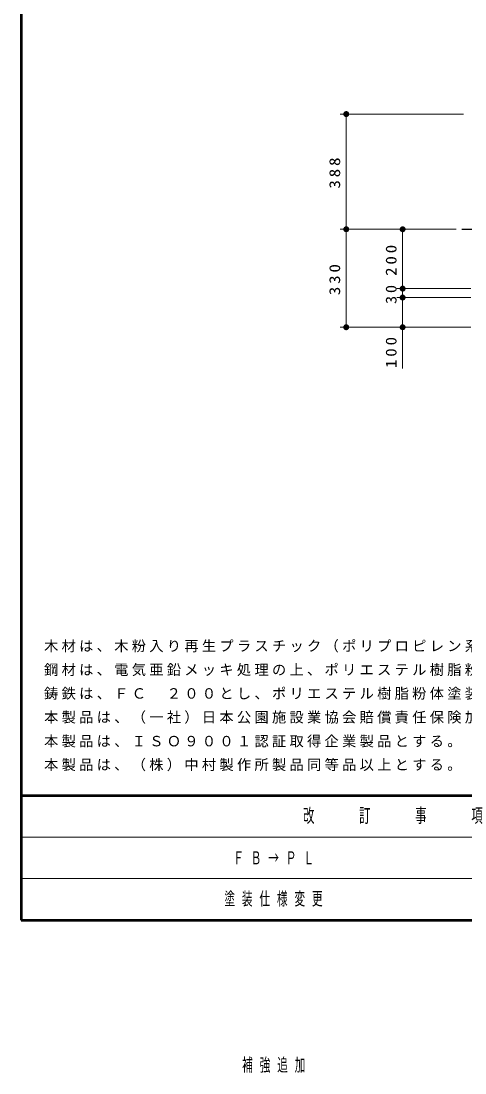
# Model space of a CAD drawing. Units: millimetres on the paper, scale 1:20. Extents: x -365 to 0, y -26 to 257.
# Drawn here: x -365 to -290.2, y -25.7 to 151.4 of the extents above; entities that cross this region are included whole.
import ezdxf

# ---------------------------------------------------------------- set-up
doc = ezdxf.new("R2010")
doc.units = ezdxf.units.MM
doc.layers.add('LY_1', color=7, linetype='Continuous', lineweight=25)
doc.layers.add('LY_3', color=7, linetype='Continuous', lineweight=13)
doc.styles.add('ＭＳ ゴシック', font='')
doc.styles.get('ＭＳ ゴシック').set_extended_font_data('MS Gothic')

# ---------------------------------------------------------------- blocks, each defined once
blk = doc.blocks.new('filled_dot')
at = {"color": 0, "linetype": 'Continuous', "lineweight": -2, "const_width": 1.25}
blk.add_lwpolyline([(-0.625, 0, 1), (0.625, 0, 1)], format="xyb", close=True, dxfattribs=at)

msp = doc.modelspace()

# ---------------------------------------------------------------- linework, layer by layer
at = {"layer": 'LY_1', "lineweight": 13}
for p, q in [((-290.467, 135.75), (-311.217, 135.75)), ((-310.217, 116.353), (-310.217, 135.75)), ((-291.717, 116.353), (-311.217, 116.353)), ((-310.217, 99.853), (-310.217, 116.353)), ((-300.717, 106.353), (-300.717, 116.353)), ((-289.217, 106.353), (-301.717, 106.353)), ((-300.717, 104.853), (-300.717, 106.353)), ((-289.217, 104.853), (-301.717, 104.853)), ((-300.717, 92.913), (-300.717, 104.853)), ((-289.217, 99.853), (-311.217, 99.853))]:
    msp.add_line(p, q, dxfattribs=at)
at = {"layer": 'LY_1', "color": 4}
msp.add_line((-290.717, 116.353), (-285.717, 116.353), dxfattribs=at)
at = {"layer": 'LY_3', "lineweight": 50}
for p, q in [((-365, 257), (-365, 0)), ((-365, 21), (0, 21)), ((-365, 0), (0, 0))]:
    msp.add_line(p, q, dxfattribs=at)
at = {"layer": 'LY_3'}
for p, q in [((-365, 14), (-238.5, 14)), ((-365, 7), (-238.5, 7))]:
    msp.add_line(p, q, dxfattribs=at)

# ---------------------------------------------------------------- block references
at = {"layer": 'LY_1', "lineweight": 13, "xscale": 0.4, "yscale": 0.4}
for p, rotation in [((-310.217, 135.75), 270), ((-310.217, 116.353), 270), ((-300.717, 116.353), 270), ((-300.717, 106.353), 270), ((-300.717, 104.853), 270), ((-310.217, 99.853), 90), ((-300.717, 99.853), 90)]:
    msp.add_blockref('filled_dot', p, dxfattribs=dict(at, rotation=rotation))

# ---------------------------------------------------------------- texts
at = {"layer": 'LY_1', "char_height": 1.833, "attachment_point": 8, "rotation": 90, "style": 'ＭＳ ゴシック'}
for s, insert in [('\\T1.33;\\W1.15;388', (-311.217, 126.052)), ('\\T1.33;\\W1.15;200', (-301.717, 111.353)), ('\\T1.33;\\W1.15;330', (-311.217, 108.103)), ('\\T1.34;\\W1.1;30', (-301.717, 105.603)), ('\\T1.33;\\W1.15;100', (-301.717, 95.83))]:
    msp.add_mtext(s, dxfattribs=dict(at, insert=insert))
at = {"layer": 'LY_1', "style": 'ＭＳ ゴシック'}
for s, insert, char_height, attachment_point in [('\\T1.23;木材は、木粉入り再生プラスチック（ポリプロピレン系・色：サンディーブラウン）とし、「再生有機系建材認定基準」適合品とする。', (-361.116, 45.073), 1.76, 7), ('\\T1.23;鋼材は、電気亜鉛メッキ処理の上、ポリエステル樹脂粉体塗装（ダークグレー）仕上げとする。', (-361.116, 41.073), 1.76, 7), ('\\T1.23;鋳鉄は、ＦＣ\u3000２００とし、ポリエステル樹脂粉体塗装（ダークグレー）仕上げとする。', (-361.116, 37.073), 1.76, 7), ('\\T1.23;本製品は、（一社）日本公園施設業協会賠償責任保険加入製品とする。', (-361.116, 33.073), 1.76, 7), ('\\T1.23;本製品は、ＩＳＯ９００１認証取得企業製品とする。', (-361.116, 29.073), 1.76, 7), ('\\T1.23;本製品は、（株）中村製作所製品同等品以上とする。', (-361.116, 25.073), 1.76, 7), ('\\T1.64;\\W0.6;ＦＢ→ＰＬ', (-329.25, 10.5), 2.199, 4), ('\\T1.64;\\W0.6;塗装仕様変更', (-330.75, 3.5), 2.199, 4), ('\\T1.64;\\W0.6;補強追加', (-327.75, -24.5), 2.199, 4)]:
    msp.add_mtext(s, dxfattribs=dict(at, insert=insert, char_height=char_height, attachment_point=attachment_point))
at = {"layer": 'LY_3', "color": 4, "insert": (-301.75, 17.5), "char_height": 2.346, "attachment_point": 5, "style": 'ＭＳ ゴシック'}
msp.add_mtext('\\T1.64;\\W0.6;改\u3000\u3000訂\u3000\u3000事\u3000\u3000項', dxfattribs=at)

doc.saveas('drawing.dxf')
